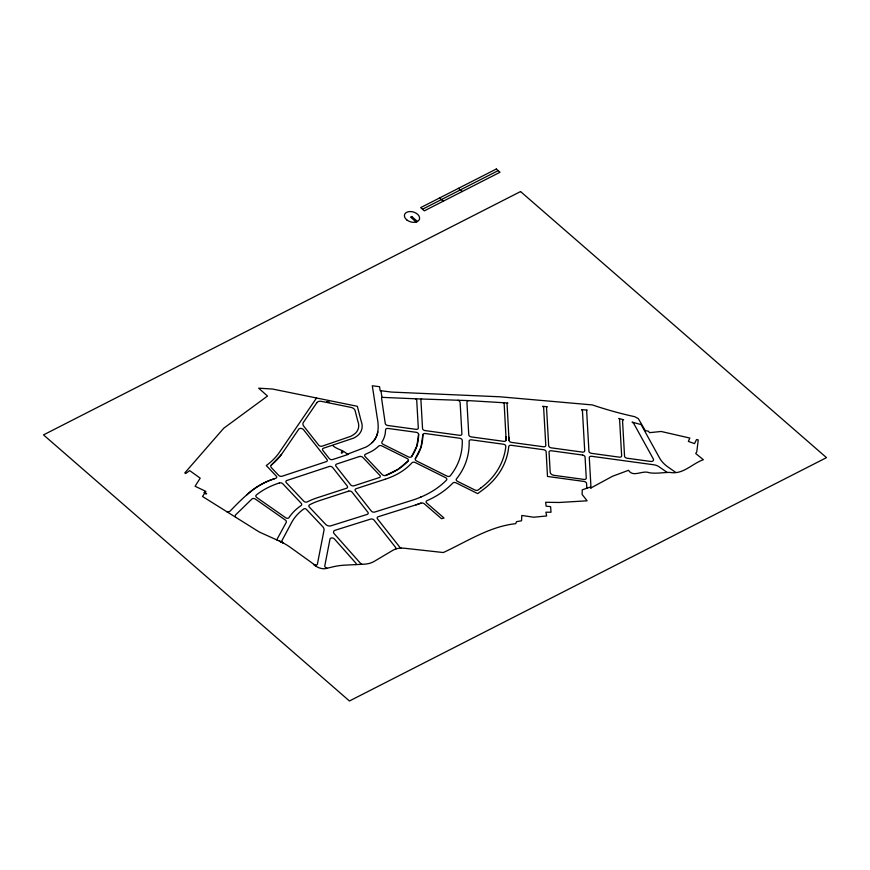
<?xml version="1.0" encoding="UTF-8"?>
<svg xmlns="http://www.w3.org/2000/svg" width="870" height="870" viewBox="0 0 870 870"><rect width="100%" height="100%" fill="white"/><g stroke="black" fill="none" stroke-linecap="round" stroke-linejoin="round"><path stroke-width="1.3" d="M422.842 434.859L421.004 447.278L415.403 458.544A2.556 1.675 16.7 0 0 416.599 460.98L446.962 476.097A2.523 1.653 16.7 0 0 450.236 475.846A120.43 79.17 16.7 0 0 462.253 440.318A2.523 1.653 16.7 0 0 459.697 438.241L425.234 433.532A2.545 1.675 16.7 0 0 422.842 434.859A91.578 60.204 16.7 0 1 415.403 458.544M418.611 434.347L416.86 445.995L411.63 456.587A2.458 1.609 16.7 0 1 408.389 456.891L383.224 444.363A2.599 1.707 16.7 0 1 381.974 441.938A52.026 34.202 16.7 0 0 385.236 433.543L385.606 429.66A2.566 1.686 16.7 0 1 388.009 428.442L416.11 432.281A2.458 1.62 16.7 0 1 418.611 434.347A87.239 57.355 16.7 0 1 411.63 456.587M347.315 454.249L366.031 447.049A45.577 29.961 16.7 0 0 372.088 442.634C379.005 436.272 378.928 426.18 377.21 417.654L372.306 385.769L379.548 386.704L380.136 390.619L391.435 392.076L500.043 396.796L592.394 404.931A256.976 168.932 16.7 0 0 634.708 416.686L638.33 418.644L645.268 430.628L648.433 431.205L649.531 432.673L661.146 431.466L689.834 438.067L688.344 441.384L694.521 443.635L696.544 439.546L698.262 439.915L696.761 451.824L695.717 453.52L703.341 459.708C691.77 463.797 683.091 474.933 669.715 472.388C662.907 472.464 656.078 473.856 649.303 472.747C642.473 469.865 633.132 477.858 628.553 470.289L612.48 476.281L590.741 488.07L590.067 487.167L582.237 489.832L582.117 494.443L587.119 500.815L559.247 502.479L545.653 502.273L546.121 506.144L550.601 506.677L551.025 512.223L545.903 512.212L546.643 515.964L533.745 517.226L521.815 515.464L521.532 520.782L516.508 521.674L515.725 523.675C489.701 526.404 466.94 541.586 443.319 552.537L404.376 548.241A17.607 11.571 16.7 0 0 392.99 550.221L374.111 561.444A23.033 15.138 16.7 0 1 364.128 564.195L345.02 565.141A58.257 38.291 16.7 0 0 333.123 566.805L325.086 568.73A10.027 6.59 16.7 0 1 315.875 566.153A59.606 39.183 16.7 0 0 310.155 561.585L290.341 547.361A46.056 30.276 16.7 0 0 279.433 541.107L261.196 532.886A21.674 14.246 16.7 0 1 257.542 530.939L202.514 496.487L205.853 491.387L195.087 486.254L200.198 478.163L189.703 470.626L185.669 473.519L184.788 472.954L223.72 428.247L267.514 396.046L258.673 388.183L272.538 389.031L357.342 406.301L361.137 421.058A26.731 17.574 16.7 0 1 358.875 434.434A29.199 19.194 16.7 0 1 353.514 438.165L323.531 448.191A2.599 1.707 16.7 0 0 322.857 450.421L329.241 458.533A2.414 1.588 16.7 0 0 332.623 459.545L348.098 454.444L347.315 454.249C343.324 449.899 337.147 449.572 332.721 445.603M276.714 539.889L286.208 522.435A3.088 2.023 16.7 0 0 285.208 519.955L255.367 499.075A2.36 1.544 16.7 0 0 251.985 498.956L235.781 514.725A3.915 2.577 16.7 0 0 235.607 517.204M316.56 397.992L278.824 453.183A104.672 68.806 16.7 0 1 266.285 465.537L276.225 476.053A2.458 1.609 16.7 0 1 275.714 478.326C257.031 483.459 243.154 497.564 230.126 511.071A3.708 2.436 16.7 0 1 226.874 511.734M281.499 454.423L298.758 429.182A2.773 1.827 16.7 0 1 301.031 428.421A2.773 1.827 16.7 0 1 303.543 429.704L326.946 459.414A2.599 1.707 16.7 0 1 326.272 461.644L282.065 476.238A2.556 1.675 16.7 0 1 278.628 475.324L271.397 467.668A3.252 2.142 16.7 0 1 271.19 465.167L281.499 454.423A107.652 70.764 16.7 0 1 271.32 465.048M408.15 460.926L398.264 469.202L385.649 475.444A2.512 1.653 16.7 0 1 382.213 474.574L365.161 456.587A2.577 1.696 16.7 0 1 365.52 454.27L371.327 451.497A53.157 34.941 16.7 0 0 378.428 446.31L378.635 446.103A2.61 1.718 16.7 0 1 381.941 445.951L407.106 458.479A2.447 1.609 16.7 0 1 408.15 460.926A87.239 57.355 16.7 0 1 385.649 475.444M422.505 209.224L498.173 170.629M420.993 497.02L420.177 497.357M586.837 488.255L586.565 483.481A2.501 1.642 16.7 0 0 584.02 481.447L547.491 476.455L546.142 451.758A2.501 1.642 16.7 0 0 543.598 449.714L511.255 445.299A2.664 1.751 16.7 0 0 508.754 446.56A130.478 85.771 16.7 0 1 483.122 489.603L477.717 493.627L456.119 482.883A2.599 1.707 16.7 0 0 452.813 483.046A127.477 83.803 16.7 0 1 426.909 500.728A2.425 1.599 16.7 0 0 426.789 503.077L444.059 518.031L441.547 518.727L424.408 503.871A2.675 1.762 16.7 0 0 420.939 503.143L415.958 504.861M675.707 472.399L667.997 467.016A27.633 18.172 16.7 0 1 659.634 458.12L641.146 424.603L632.088 422.102A5.775 3.795 16.7 0 1 634.121 424.147L653.316 458.958A3.132 2.055 16.7 0 1 650.619 461.437L627.085 458.218A2.501 1.642 16.7 0 1 624.551 456.184L622.55 420.949A2.251 1.479 16.7 0 1 623.605 419.764L618.809 418.448A2.817 1.849 16.7 0 1 619.603 419.829L621.648 455.782A2.501 1.642 16.7 0 1 619.299 457.152L591.469 453.346A2.501 1.642 16.7 0 1 588.936 451.312L586.652 411.053A2.251 1.479 16.7 0 1 587.228 410.064L581.519 409.716A2.393 1.566 16.7 0 1 582.465 411.097L584.705 450.736A2.501 1.642 16.7 0 1 582.356 452.096L551.232 447.843A2.501 1.642 16.7 0 1 548.687 445.81L546.545 407.986A2.588 1.696 16.7 0 1 547.339 406.779L542.586 406.323A2.425 1.599 16.7 0 1 543.652 407.802L545.784 445.407A2.501 1.642 16.7 0 1 543.435 446.778L511.527 442.406A2.458 1.609 16.7 0 1 509.037 440.361L507.069 404.202A2.588 1.696 16.7 0 1 507.862 402.995L468.397 400.602L415.566 398.797A2.305 1.512 16.7 0 1 416.73 400.298L418.307 427.975A2.501 1.642 16.7 0 1 415.958 429.334L387.846 425.495A2.556 1.675 16.7 0 1 385.258 423.483L381.625 398.634A3.719 2.447 16.7 0 1 381.952 397.351L380.962 390.75M381.952 397.351L415.816 398.808M282.793 542.739L279.433 541.107A46.338 30.461 16.7 0 1 282.793 542.739A2.186 1.435 16.7 0 1 281.837 540.835L291.667 522.457A78.572 51.656 16.7 0 1 303.815 508.917A1.664 1.098 16.7 0 1 306.381 509.341L322.683 526.6A6.808 4.47 16.7 0 1 324.01 530.211L317.409 564.108A2.197 1.446 16.7 0 1 316.038 565.076A2.197 1.446 16.7 0 1 313.863 564.434A60.128 39.531 16.7 0 1 315.875 566.153L313.863 564.434M667.279 472.519L659.123 466.82A8.211 5.405 16.7 0 0 653.892 464.797L591.643 456.293A2.501 1.642 16.7 0 0 589.294 457.653L591.013 487.939M458.49 188.322L462.187 191.541M439.567 197.968L443.265 201.187M468.397 400.602A4.176 2.751 16.7 0 0 466.951 402.625L468.778 434.88A2.501 1.642 16.7 0 0 471.312 436.914L503.73 441.34A2.556 1.686 16.7 0 0 506.133 440.013L504.176 403.995A2.36 1.544 16.7 0 0 503.099 402.538M421.624 398.938A2.719 1.794 16.7 0 0 420.928 400.135L422.537 428.551A2.501 1.642 16.7 0 0 425.071 430.585L459.556 435.304A2.501 1.642 16.7 0 0 461.905 433.934L460.132 402.679A3.502 2.305 16.7 0 0 457.979 400.233M506.035 436.86A131.664 86.554 16.7 0 1 506.133 440.013M420.939 503.143A127.477 83.803 16.7 0 1 415.621 504.97L378.222 516.726A2.577 1.696 16.7 0 0 377.526 518.944L399.635 547.012A3.143 2.066 16.7 0 0 401.113 548.1M508.939 437.251A130.478 85.771 16.7 0 1 509.037 440.361M377.863 431.868A44.435 29.21 16.7 0 1 372.088 442.634M246.841 494.812A104.313 68.578 16.7 0 1 274.615 478.696M327.12 568.251A2.719 1.783 16.7 0 1 324.793 565.815L330.002 539.052A2.534 1.664 16.7 0 1 331.851 537.921A2.534 1.664 16.7 0 1 334.461 539.008L355.754 563.01A2.131 1.403 16.7 0 1 355.852 564.608M361.974 564.304A3.056 2.012 16.7 0 1 360.441 563.281L334.2 533.701A3.774 2.479 16.7 0 1 335.091 530.276L370.718 519.075A2.436 1.599 16.7 0 1 374.089 520.108L395.622 547.437A2.675 1.762 16.7 0 1 395.926 548.926M342.236 451.345L341.257 452.857L341.877 453.216L343.193 451.845L342.291 451.367M316.93 402.603L303.38 422.418A6.079 4.002 16.7 0 0 303.815 426.256L318.724 445.179A2.414 1.588 16.7 0 0 322.096 446.19L350.425 436.446A31.211 20.521 16.7 0 0 355.895 432.76A23.207 15.258 16.7 0 0 357.787 421.058L355.069 410.51A4.459 2.936 16.7 0 0 351.034 407.399L321.53 401.385A4.818 3.165 16.7 0 0 316.93 402.603M480.805 488.005L478.195 489.951A2.817 1.849 16.7 0 1 474.813 489.951L457.555 481.371A2.49 1.642 16.7 0 1 456.435 478.935A127.477 83.803 16.7 0 0 469.126 441.21A2.523 1.653 16.7 0 1 471.486 439.85L503.415 444.222A2.371 1.555 16.7 0 1 505.818 446.321A127.498 83.814 16.7 0 1 480.805 488.005M204.559 492.17L203.982 492.594L206.081 494.051L206.658 493.627L204.559 492.17M496.324 169.019L420.656 207.625L424.353 210.834L500.022 172.238L496.324 169.019M411.738 216.51L410.553 217.108L416.186 222.013L417.372 221.404L411.738 216.51M520.554 191.552L43.5 434.891L349.446 700.981L826.5 457.631L520.554 191.552M359.43 456.522L336.701 464.036A2.599 1.707 16.7 0 0 336.027 466.276L350.61 484.797A2.425 1.599 16.7 0 0 353.992 485.819L379.298 477.576A2.447 1.609 16.7 0 0 379.798 475.314L362.855 457.424A2.556 1.675 16.7 0 0 359.43 456.522M279.444 482.937L278.617 483.209A97.266 63.945 16.7 0 0 256.269 495.073A2.577 1.696 16.7 0 0 256.791 497.531L285.664 517.737A2.175 1.435 16.7 0 0 288.938 517.672A83.455 54.853 16.7 0 1 301.085 505.568A2.871 1.881 16.7 0 0 301.129 503.175L282.87 483.84A2.556 1.675 16.7 0 0 279.444 482.937M329.273 466.494L286.861 480.49A2.458 1.609 16.7 0 0 286.36 482.752L303.782 501.207A2.349 1.544 16.7 0 0 307.197 501.936A83.455 54.853 16.7 0 1 317.148 497.814L346.543 488.244A2.588 1.707 16.7 0 0 347.228 486.015L332.644 467.505A2.414 1.588 16.7 0 0 329.273 466.494M348.685 491.126L319.594 500.598A79.116 52.004 16.7 0 0 309.622 504.785A2.708 1.783 16.7 0 0 309.394 507.156L325.685 524.403A3.937 2.588 16.7 0 0 330.915 525.817L367.162 514.42A2.577 1.696 16.7 0 0 367.858 512.202L352.067 492.148A2.425 1.599 16.7 0 0 348.685 491.126M385.192 479.239L356.135 488.701A2.588 1.707 16.7 0 0 355.449 490.93L371.283 511.038A2.436 1.599 16.7 0 0 374.665 512.071L411.706 500.424A120.43 79.17 16.7 0 0 446.527 480.044A2.414 1.588 16.7 0 0 445.516 477.597L415.316 462.568A2.566 1.686 16.7 0 0 412.021 462.753A91.578 60.204 16.7 0 1 385.192 479.239M582.53 455.043L551.395 450.78A2.501 1.642 16.7 0 0 549.046 452.15L550.188 472.247A3.817 2.501 16.7 0 0 554.059 475.346L583.911 479.424A2.501 1.642 16.7 0 0 586.26 478.065L585.064 457.076A2.501 1.642 16.7 0 0 582.53 455.043M329.371 402.364L326.728 401.983L329.371 402.364M406.823 219.936A7.797 5.122 16.7 0 0 419.427 219.327A7.797 5.122 16.7 0 0 409.77 211.551A7.797 5.122 16.7 0 0 406.823 219.936"/></g></svg>
